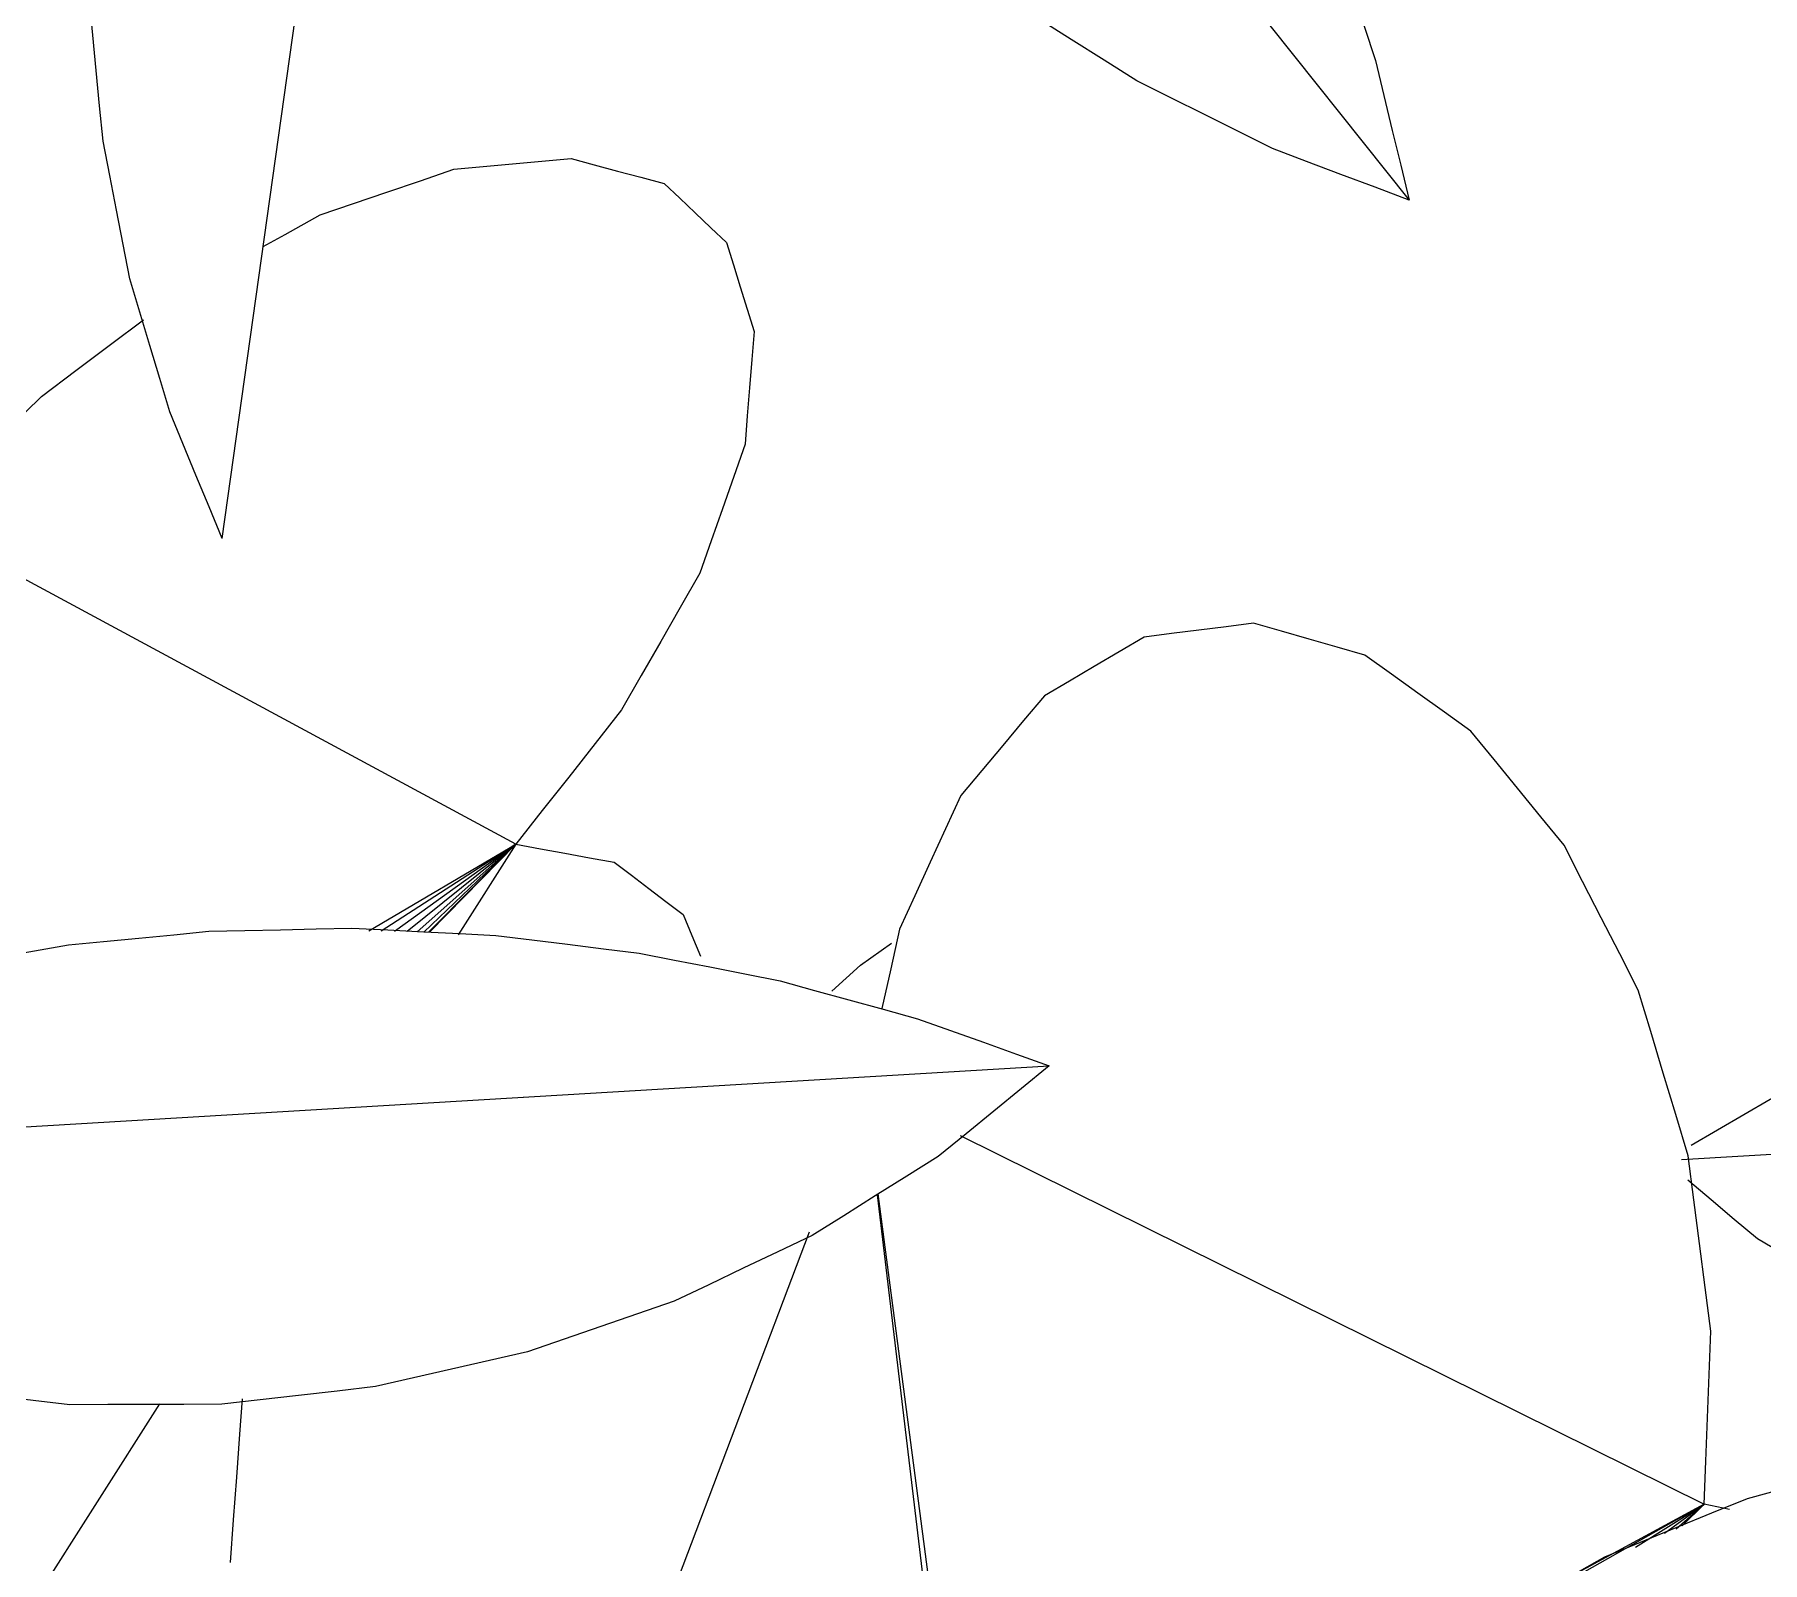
# Model space of a CAD drawing. Header units: metres. Extents: x 13.9 to 26.7, y -0.2 to 3.2.
# Drawn here: x 21.0989 to 21.1586, y 0.8343 to 0.8871 of the extents above; entities that cross this region are included whole.
import ezdxf

# ---------------------------------------------------------------- set-up
doc = ezdxf.new("R2010")
doc.units = ezdxf.units.M
doc.layers.add('Importações nas famílias', color=10, linetype='Continuous', lineweight=5)
doc.layers.add('Vegetação', color=7, linetype='Continuous', lineweight=5)

# ---------------------------------------------------------------- blocks, each defined once
blk = doc.blocks.new('Planta_pergolado_12200 - plantas pergolado_skp_Component_12-V120-Corte 1')
at = {"layer": 'Importações nas famílias'}
blk.add_line((16.76174, 0.54375), (16.75397, 0.599034), dxfattribs=at)
at = {"layer": 'Importações nas famílias', "flags": 128}
for points in [[(16.765854, 0.557466), (16.765971, 0.558685), (16.766088, 0.559904), (16.766205, 0.561123), (16.766322, 0.562341)], [(16.764927, 0.552708), (16.765159, 0.553898), (16.76539, 0.555087), (16.765622, 0.556277), (16.765854, 0.557466)], [(16.76355, 0.548119), (16.763895, 0.549266), (16.764239, 0.550413), (16.764583, 0.551561), (16.764927, 0.552708)], [(16.76174, 0.54375), (16.762193, 0.544842), (16.762645, 0.545934), (16.763098, 0.547027), (16.76355, 0.548119)]]:
    blk.add_lwpolyline(points, dxfattribs=at)
blk = doc.blocks.new('Planta_pergolado_12200 - plantas pergolado_skp_Component_16-V2727-Corte 1')
at = {"extrusion": (0, 0, -1), "zscale": -0.9999999999999998}
blk.add_blockref('Planta_pergolado_12200 - plantas pergolado_skp_Component_12-V120-Corte 1', (-37.867133, 0.325921), dxfattribs=at)
blk = doc.blocks.new('Planta_pergolado_12200 - plantas pergolado_skp_-V2728-Corte 1')
blk.add_blockref('Planta_pergolado_12200 - plantas pergolado_skp_Component_16-V2727-Corte 1', (0, 0))
blk = doc.blocks.new('Planta_pergolado_12200 - plantas pergolado_skp_-V2729-Corte 1')
blk.add_blockref('Planta_pergolado_12200 - plantas pergolado_skp_-V2728-Corte 1', (0, 0))
blk = doc.blocks.new('Planta_pergolado_12200 - plantas pergolado_skp_-V2968-Corte 1')
blk.add_blockref('Planta_pergolado_12200 - plantas pergolado_skp_-V2729-Corte 1', (0, 0))
blk = doc.blocks.new('Planta_pergolado_12200 - plantas pergolado_skp_Component_12-V93-Corte 1')
at = {"layer": 'Importações nas famílias'}
for p, q in [((16.60764, 0.498011), (16.606567, 0.498764)), ((16.608627, 0.497114), (16.60764, 0.498011))]:
    blk.add_line(p, q, dxfattribs=at)
blk = doc.blocks.new('Planta_pergolado_12200 - plantas pergolado_skp_Component_17-V3031-Corte 1')
at = {"layer": 'Importações nas famílias'}
for p, q in [((21.115532, 0.859105), (21.094785, 0.870298)), ((21.110458, 0.856112), (21.115532, 0.859105)), ((21.115532, 0.859105), (21.110881, 0.856106)), ((21.115532, 0.859105), (21.11135, 0.856099)), ((21.115532, 0.859105), (21.111784, 0.856093)), ((21.115532, 0.859105), (21.112133, 0.856088)), ((21.115532, 0.859105), (21.112361, 0.856067)), ((21.115532, 0.859105), (21.112517, 0.856071)), ((21.115532, 0.859105), (21.112558, 0.856068)), ((21.115532, 0.859105), (21.113544, 0.855982)), ((21.103233, 0.839787), (21.092471, 0.822883))]:
    blk.add_line(p, q, dxfattribs=at)
at = {"layer": 'Importações nas famílias', "flags": 128}
for points in [[(21.113391, 0.882417), (21.114403, 0.88251), (21.115416, 0.882602), (21.116428, 0.882695), (21.117441, 0.882788)], [(21.117441, 0.882788), (21.118244, 0.882572), (21.119047, 0.882357), (21.11985, 0.882142), (21.120653, 0.881926)], [(21.10878, 0.880839), (21.109933, 0.881233), (21.111085, 0.881628), (21.112238, 0.882022), (21.113391, 0.882417)], [(21.120653, 0.881926), (21.121193, 0.881417), (21.121732, 0.880908), (21.122271, 0.8804), (21.12281, 0.879891)], [(21.106809, 0.879752), (21.107566, 0.880169), (21.10878, 0.880839)], [(21.12281, 0.879891), (21.123049, 0.879123), (21.123287, 0.878355), (21.123526, 0.877588), (21.123764, 0.87682)], [(21.099149, 0.874565), (21.100342, 0.875464), (21.101536, 0.876363), (21.102675, 0.877222)], [(21.123764, 0.87682), (21.123686, 0.875846), (21.123607, 0.874872), (21.123529, 0.873898), (21.12345, 0.872924)], [(21.094785, 0.870298), (21.095876, 0.871365), (21.096967, 0.872432), (21.098058, 0.873499), (21.099149, 0.874565)], [(21.12345, 0.872924), (21.12306, 0.87181), (21.12267, 0.870695), (21.12228, 0.869581), (21.12189, 0.868467)], [(21.12189, 0.868467), (21.121215, 0.867289), (21.12054, 0.86611), (21.119864, 0.864932), (21.119189, 0.863754)], [(21.119189, 0.863754), (21.118275, 0.862591), (21.117361, 0.861429), (21.116447, 0.860267), (21.115532, 0.859105)], [(21.115532, 0.859105), (21.116382, 0.858951), (21.117232, 0.858796), (21.118082, 0.858642), (21.118932, 0.858488)], [(21.118932, 0.858488), (21.119528, 0.858035), (21.120123, 0.857583), (21.120719, 0.857131), (21.121314, 0.856678)], [(21.121314, 0.856678), (21.121615, 0.855959), (21.121916, 0.855239)]]:
    blk.add_lwpolyline(points, dxfattribs=at)
blk = doc.blocks.new('Planta_pergolado_12200 - plantas pergolado_skp_Component_16-V3032-Corte 1')
blk.add_blockref('Planta_pergolado_12200 - plantas pergolado_skp_Component_17-V3031-Corte 1', (0, 0))
at = {"extrusion": (0, 0, -1), "zscale": -0.9999999999999994}
blk.add_blockref('Planta_pergolado_12200 - plantas pergolado_skp_Component_12-V93-Corte 1', (-37.735074, 0.356925), dxfattribs=at)
blk = doc.blocks.new('Planta_pergolado_12200 - plantas pergolado_skp_-V3033-Corte 1')
blk.add_blockref('Planta_pergolado_12200 - plantas pergolado_skp_Component_16-V3032-Corte 1', (0, 0))
blk = doc.blocks.new('Planta_pergolado_12200 - plantas pergolado_skp_-V3034-Corte 1')
blk.add_blockref('Planta_pergolado_12200 - plantas pergolado_skp_-V3033-Corte 1', (0, 0))
blk = doc.blocks.new('Planta_pergolado_12200 - plantas pergolado_skp_Component_12-V581-Corte 1')
at = {"layer": 'Importações nas famílias'}
for p, q in [((16.754039, 0.597145), (16.720743, 0.555427)), ((16.746514, 0.593879), (16.745606, 0.593295)), ((16.738569, 0.587977), (16.737757, 0.587196)), ((16.730782, 0.579016), (16.730162, 0.578168))]:
    blk.add_line(p, q, dxfattribs=at)
at = {"layer": 'Importações nas famílias', "flags": 128}
for points in [[(16.754039, 0.597145), (16.753091, 0.596797), (16.752142, 0.596449), (16.751194, 0.596101), (16.750246, 0.595753)], [(16.754502, 0.593588), (16.754386, 0.594477), (16.75427, 0.595366), (16.754154, 0.596255), (16.754039, 0.597145)], [(16.750246, 0.595753), (16.749313, 0.595285), (16.74838, 0.594816), (16.747447, 0.594348), (16.746514, 0.593879)], [(16.75424, 0.589735), (16.754306, 0.590698), (16.754371, 0.591662), (16.754436, 0.592625), (16.754502, 0.593588)], [(16.753262, 0.585677), (16.753506, 0.586692), (16.753751, 0.587706), (16.753996, 0.588721), (16.75424, 0.589735)], [(16.751588, 0.581509), (16.752006, 0.582551), (16.752425, 0.583593), (16.752843, 0.584635), (16.753262, 0.585677)], [(16.749259, 0.577328), (16.749841, 0.578373), (16.750424, 0.579418), (16.751006, 0.580464), (16.751588, 0.581509)], [(16.730162, 0.578168), (16.729523, 0.577126), (16.728885, 0.576085), (16.728247, 0.575043), (16.727608, 0.574002)], [(16.746329, 0.573233), (16.747062, 0.574257), (16.747794, 0.575281), (16.748527, 0.576304), (16.749259, 0.577328)], [(16.727608, 0.574002), (16.727048, 0.5729), (16.726487, 0.571799), (16.725927, 0.570697), (16.725367, 0.569595)], [(16.742867, 0.56932), (16.743733, 0.570298), (16.744598, 0.571276), (16.745464, 0.572255), (16.746329, 0.573233)], [(16.725367, 0.569595), (16.72489, 0.568445), (16.724414, 0.567296), (16.723938, 0.566146), (16.723462, 0.564996)], [(16.738955, 0.56568), (16.739933, 0.56659), (16.740911, 0.5675), (16.741889, 0.56841), (16.742867, 0.56932)], [(16.734683, 0.562399), (16.735751, 0.563219), (16.736819, 0.564039), (16.737887, 0.56486), (16.738955, 0.56568)], [(16.723462, 0.564996), (16.723075, 0.563811), (16.722688, 0.562626), (16.722302, 0.561441), (16.721915, 0.560256)], [(16.730152, 0.559554), (16.731285, 0.560265), (16.732418, 0.560976), (16.73355, 0.561688), (16.734683, 0.562399)], [(16.721915, 0.560256), (16.721622, 0.559049), (16.721329, 0.557841), (16.721036, 0.556634), (16.720743, 0.555427)], [(16.725469, 0.557212), (16.72664, 0.557797), (16.727811, 0.558383), (16.728982, 0.558968), (16.730152, 0.559554)], [(16.720743, 0.555427), (16.721925, 0.555873), (16.723106, 0.556319), (16.724288, 0.556765), (16.725469, 0.557212)]]:
    blk.add_lwpolyline(points, dxfattribs=at)
blk = doc.blocks.new('Planta_pergolado_12200 - plantas pergolado_skp_Component_12-V99-Corte 1')
at = {"layer": 'Importações nas famílias'}
blk.add_line((16.590183, 0.297102), (16.643327, 0.305728), dxfattribs=at)
at = {"layer": 'Importações nas famílias', "flags": 128}
for points in [[(16.612776, 0.312158), (16.61153, 0.311871), (16.610284, 0.311584), (16.609039, 0.311297), (16.607793, 0.31101)], [(16.617995, 0.312666), (16.61669, 0.312539), (16.615385, 0.312412), (16.614081, 0.312285), (16.612776, 0.312158)], [(16.623329, 0.312523), (16.621995, 0.312559), (16.620662, 0.312595), (16.619329, 0.31263), (16.617995, 0.312666)], [(16.628652, 0.311732), (16.627321, 0.31193), (16.625991, 0.312127), (16.62466, 0.312325), (16.623329, 0.312523)], [(16.63384, 0.310311), (16.632543, 0.310666), (16.631246, 0.311021), (16.629949, 0.311377), (16.628652, 0.311732)], [(16.607793, 0.31101), (16.606636, 0.31057), (16.605479, 0.31013), (16.604322, 0.30969), (16.603164, 0.30925)], [(16.63877, 0.308294), (16.637537, 0.308798), (16.636305, 0.309302), (16.635072, 0.309807), (16.63384, 0.310311)], [(16.603164, 0.30925), (16.602123, 0.308667), (16.601081, 0.308084), (16.60004, 0.307501), (16.598998, 0.306919)], [(16.643327, 0.305728), (16.642188, 0.30637), (16.641048, 0.307011), (16.639909, 0.307653), (16.63877, 0.308294)], [(16.598998, 0.306919), (16.598096, 0.306207), (16.597195, 0.305495), (16.596293, 0.304782), (16.595392, 0.30407)], [(16.639026, 0.303411), (16.640101, 0.30399), (16.641176, 0.304569), (16.642252, 0.305149), (16.643327, 0.305728)], [(16.595392, 0.30407), (16.594651, 0.303246), (16.593911, 0.302422), (16.593171, 0.301597), (16.59243, 0.300773)], [(16.63453, 0.301331), (16.635654, 0.301851), (16.636778, 0.302371), (16.637902, 0.302891), (16.639026, 0.303411)], [(16.59243, 0.300773), (16.591868, 0.299855), (16.591307, 0.298938), (16.590745, 0.29802), (16.590183, 0.297102)], [(16.629889, 0.299511), (16.631049, 0.299966), (16.632209, 0.300421), (16.633369, 0.300876), (16.63453, 0.301331)], [(16.625155, 0.297973), (16.626338, 0.298358), (16.627522, 0.298742), (16.628705, 0.299127), (16.629889, 0.299511)], [(16.62038, 0.296732), (16.621574, 0.297043), (16.622767, 0.297353), (16.623961, 0.297663), (16.625155, 0.297973)], [(16.590183, 0.297102), (16.591089, 0.296845), (16.591994, 0.296587), (16.5929, 0.296329), (16.593805, 0.296071)], [(16.615617, 0.295804), (16.616808, 0.296036), (16.617999, 0.296268), (16.619189, 0.2965), (16.62038, 0.296732)], [(16.593805, 0.296071), (16.594788, 0.295893), (16.59577, 0.295715), (16.596753, 0.295537), (16.597735, 0.295359)], [(16.61092, 0.295197), (16.612095, 0.295349), (16.613269, 0.2955), (16.614443, 0.295652), (16.615617, 0.295804)], [(16.597735, 0.295359), (16.598784, 0.295262), (16.599832, 0.295166), (16.600881, 0.29507), (16.601929, 0.294973)], [(16.601929, 0.294973), (16.603032, 0.29496), (16.604135, 0.294946), (16.605238, 0.294933), (16.606341, 0.294919)], [(16.606341, 0.294919), (16.607485, 0.294989), (16.60863, 0.295058), (16.609775, 0.295128), (16.61092, 0.295197)]]:
    blk.add_lwpolyline(points, dxfattribs=at)
blk = doc.blocks.new('Planta_pergolado_12200 - plantas pergolado_skp_Component_12-V102-Corte 1')
at = {"layer": 'Importações nas famílias'}
blk.add_line((16.712955, 0.321979), (16.657951, 0.325246), dxfattribs=at)
at = {"layer": 'Importações nas famílias', "flags": 128}
for points in [[(16.682035, 0.330005), (16.680792, 0.329943), (16.679549, 0.32988), (16.678306, 0.329817), (16.677063, 0.329754)], [(16.686973, 0.329895), (16.685739, 0.329923), (16.684504, 0.32995), (16.683269, 0.329978), (16.682035, 0.330005)], [(16.677063, 0.329754), (16.675826, 0.329602), (16.674589, 0.329449), (16.673352, 0.329296), (16.672115, 0.329144)], [(16.691825, 0.329424), (16.690612, 0.329542), (16.689399, 0.329659), (16.688186, 0.329777), (16.686973, 0.329895)], [(16.696536, 0.328598), (16.695358, 0.328804), (16.69418, 0.329011), (16.693003, 0.329217), (16.691825, 0.329424)], [(16.672115, 0.329144), (16.670897, 0.328903), (16.669679, 0.328663), (16.668462, 0.328422), (16.667244, 0.328181)], [(16.701053, 0.327425), (16.699924, 0.327718), (16.698794, 0.328011), (16.697665, 0.328304), (16.696536, 0.328598)], [(16.667244, 0.328181), (16.666059, 0.327855), (16.664875, 0.327529), (16.66369, 0.327203), (16.662505, 0.326877)], [(16.705326, 0.325919), (16.704258, 0.326296), (16.70319, 0.326672), (16.702121, 0.327049), (16.701053, 0.327425)], [(16.662505, 0.326877), (16.661367, 0.32647), (16.660228, 0.326062), (16.65909, 0.325654), (16.657951, 0.325246)], [(16.709309, 0.324097), (16.708313, 0.324553), (16.707317, 0.325008), (16.706322, 0.325464), (16.705326, 0.325919)], [(16.657951, 0.325246), (16.65891, 0.324465), (16.659869, 0.323683), (16.660827, 0.322901), (16.661786, 0.32212)], [(16.712955, 0.321979), (16.712044, 0.322509), (16.711132, 0.323038), (16.71022, 0.323568), (16.709309, 0.324097)], [(16.661786, 0.32212), (16.662874, 0.321437), (16.663961, 0.320755), (16.665049, 0.320073), (16.666137, 0.31939)], [(16.709747, 0.319271), (16.710549, 0.319948), (16.711351, 0.320625), (16.712153, 0.321302), (16.712955, 0.321979)], [(16.666137, 0.31939), (16.667328, 0.318823), (16.668519, 0.318257), (16.669711, 0.31769), (16.670902, 0.317123)], [(16.70593, 0.317027), (16.706884, 0.317588), (16.707839, 0.318149), (16.708793, 0.31871), (16.709747, 0.319271)], [(16.670902, 0.317123), (16.672169, 0.316685), (16.673436, 0.316246), (16.674703, 0.315808), (16.675969, 0.31537)], [(16.701594, 0.3153), (16.702678, 0.315732), (16.703762, 0.316163), (16.704846, 0.316595), (16.70593, 0.317027)], [(16.675969, 0.31537), (16.677282, 0.315071), (16.678595, 0.314772), (16.679908, 0.314473), (16.681221, 0.314173)], [(16.69684, 0.31413), (16.698028, 0.314423), (16.699217, 0.314715), (16.700405, 0.315008), (16.701594, 0.3153)], [(16.681221, 0.314173), (16.682549, 0.31402), (16.683876, 0.313867), (16.685204, 0.313714), (16.686532, 0.313561)], [(16.69178, 0.313546), (16.693045, 0.313692), (16.69431, 0.313838), (16.695575, 0.313984), (16.69684, 0.31413)], [(16.686532, 0.313561), (16.687844, 0.313557), (16.689156, 0.313553), (16.690468, 0.31355), (16.69178, 0.313546)]]:
    blk.add_lwpolyline(points, dxfattribs=at)
blk = doc.blocks.new('Planta_pergolado_12200 - plantas pergolado_skp_Component_17-V3095-Corte 1')
at = {"layer": 'Importações nas famílias'}
for p, q in [((21.130876, 0.849054), (21.156571, 0.836313)), ((21.12801, 0.847004), (21.130958, 0.822392)), ((21.131262, 0.822603), (21.12805, 0.847032)), ((21.113298, 0.813045), (21.125682, 0.845718)), ((21.156571, 0.836313), (21.150861, 0.83322)), ((21.156571, 0.836313), (21.15244, 0.833979)), ((21.154205, 0.834831), (21.156571, 0.836313)), ((21.155199, 0.835311), (21.156571, 0.836313)), ((21.155605, 0.835465), (21.156571, 0.836313)), ((21.155811, 0.835564), (21.156571, 0.836313)), ((21.157447, 0.836133), (21.156571, 0.836313))]:
    blk.add_line(p, q, dxfattribs=at)
at = {"layer": 'Importações nas famílias', "flags": 128}
for points in [[(21.141012, 0.86674), (21.140068, 0.866621), (21.139124, 0.866502), (21.13818, 0.866383), (21.137236, 0.866264)], [(21.14486, 0.865633), (21.143898, 0.86591), (21.142936, 0.866187), (21.141974, 0.866463), (21.141012, 0.86674)], [(21.137236, 0.866264), (21.136374, 0.865757), (21.135512, 0.86525), (21.134651, 0.864743), (21.133789, 0.864236)], [(21.148519, 0.863018), (21.147604, 0.863672), (21.146689, 0.864326), (21.145775, 0.864979), (21.14486, 0.865633)], [(21.133789, 0.864236), (21.133068, 0.863376), (21.132348, 0.862516), (21.131627, 0.861656), (21.130906, 0.860795)], [(21.151737, 0.859073), (21.150932, 0.860059), (21.150128, 0.861046), (21.149323, 0.862032), (21.148519, 0.863018)], [(21.130906, 0.860795), (21.130376, 0.859641), (21.129846, 0.858486), (21.129315, 0.857331), (21.128785, 0.856176)], [(21.154297, 0.854067), (21.153657, 0.855319), (21.153017, 0.85657), (21.152377, 0.857822), (21.151737, 0.859073)], [(21.128785, 0.856176), (21.128481, 0.854806), (21.128177, 0.853435)], [(21.156024, 0.848341), (21.155592, 0.849773), (21.15516, 0.851204), (21.154729, 0.852636), (21.154297, 0.854067)], [(21.156799, 0.842286), (21.156605, 0.8438), (21.156411, 0.845314), (21.156217, 0.846827), (21.156024, 0.848341)], [(21.156571, 0.836313), (21.156628, 0.837806), (21.156685, 0.839299), (21.156742, 0.840793), (21.156799, 0.842286)], [(21.106079, 0.839956), (21.10599, 0.838731), (21.105883, 0.837255), (21.105776, 0.835778), (21.105668, 0.834301)]]:
    blk.add_lwpolyline(points, dxfattribs=at)
blk = doc.blocks.new('Planta_pergolado_12200 - plantas pergolado_skp_Component_16-V3096-Corte 1')
at = {"extrusion": (0, 0, -1)}
for name, p, zscale in [('Planta_pergolado_12200 - plantas pergolado_skp_Component_12-V581-Corte 1', (-37.867133, 0.325921), -1), ('Planta_pergolado_12200 - plantas pergolado_skp_Component_12-V102-Corte 1', (-37.79191, 0.526205), -0.9999999999999998), ('Planta_pergolado_12200 - plantas pergolado_skp_Component_12-V99-Corte 1', (-37.79191, 0.526205), -1)]:
    blk.add_blockref(name, p, dxfattribs=dict(at, zscale=zscale))
blk.add_blockref('Planta_pergolado_12200 - plantas pergolado_skp_Component_17-V3095-Corte 1', (0, 0))
blk = doc.blocks.new('Planta_pergolado_12200 - plantas pergolado_skp_Component_12-V117-Corte 1')
at = {"layer": 'Importações nas famílias'}
blk.add_line((16.636115, 0.322014), (16.581698, 0.325246), dxfattribs=at)
at = {"layer": 'Importações nas famílias', "flags": 128}
for points in [[(16.605781, 0.330005), (16.604538, 0.329943), (16.603296, 0.32988), (16.602053, 0.329817), (16.60081, 0.329754)], [(16.61072, 0.329895), (16.609485, 0.329923), (16.608251, 0.32995), (16.607016, 0.329978), (16.605781, 0.330005)], [(16.60081, 0.329754), (16.599573, 0.329602), (16.598336, 0.329449), (16.597099, 0.329296), (16.595861, 0.329144)], [(16.615572, 0.329424), (16.614359, 0.329542), (16.613146, 0.329659), (16.611933, 0.329777), (16.61072, 0.329895)], [(16.620283, 0.328598), (16.619105, 0.328804), (16.617927, 0.329011), (16.61675, 0.329217), (16.615572, 0.329424)], [(16.595861, 0.329144), (16.594644, 0.328903), (16.593426, 0.328663), (16.592209, 0.328422), (16.590991, 0.328181)], [(16.6248, 0.327425), (16.62367, 0.327718), (16.622541, 0.328011), (16.621412, 0.328304), (16.620283, 0.328598)], [(16.590991, 0.328181), (16.589806, 0.327855), (16.588622, 0.327529), (16.587437, 0.327203), (16.586252, 0.326877)], [(16.629073, 0.325919), (16.628005, 0.326296), (16.626936, 0.326672), (16.625868, 0.327049), (16.6248, 0.327425)], [(16.586252, 0.326877), (16.585114, 0.32647), (16.583975, 0.326062), (16.582837, 0.325654), (16.581698, 0.325246)], [(16.633055, 0.324097), (16.63206, 0.324553), (16.631064, 0.325008), (16.630069, 0.325464), (16.629073, 0.325919)], [(16.581698, 0.325246), (16.582657, 0.324465), (16.583615, 0.323683), (16.584574, 0.322901), (16.585533, 0.32212)], [(16.63579, 0.322509), (16.634879, 0.323038), (16.633967, 0.323568), (16.633055, 0.324097)], [(16.585533, 0.32212), (16.58662, 0.321437), (16.587708, 0.320755), (16.588796, 0.320073), (16.589883, 0.31939)], [(16.633494, 0.319271), (16.634296, 0.319948), (16.635098, 0.320625), (16.6359, 0.321302)], [(16.589883, 0.31939), (16.591075, 0.318823), (16.592266, 0.318257), (16.593457, 0.31769), (16.594649, 0.317123)], [(16.629677, 0.317027), (16.630631, 0.317588), (16.631586, 0.318149), (16.63254, 0.31871), (16.633494, 0.319271)], [(16.594649, 0.317123), (16.595915, 0.316685), (16.597182, 0.316246), (16.598449, 0.315808), (16.599716, 0.31537)], [(16.625341, 0.3153), (16.626425, 0.315732), (16.627509, 0.316163), (16.628593, 0.316595), (16.629677, 0.317027)], [(16.599716, 0.31537), (16.601029, 0.315071), (16.602342, 0.314772), (16.603655, 0.314473), (16.604967, 0.314173)], [(16.620587, 0.31413), (16.621775, 0.314423), (16.622964, 0.314715), (16.624152, 0.315008), (16.625341, 0.3153)], [(16.604967, 0.314173), (16.606295, 0.31402), (16.607623, 0.313867), (16.608951, 0.313714), (16.610279, 0.313561)], [(16.615526, 0.313546), (16.616791, 0.313692), (16.618057, 0.313838), (16.619322, 0.313984), (16.620587, 0.31413)], [(16.610279, 0.313561), (16.611591, 0.313557), (16.612903, 0.313553), (16.614215, 0.31355), (16.615526, 0.313546)]]:
    blk.add_lwpolyline(points, dxfattribs=at)
blk = doc.blocks.new('Planta_pergolado_12200 - plantas pergolado_skp_Component_16-V3110-Corte 1')
at = {"extrusion": (0, 0, -1), "zscale": -0.9999999999999998}
blk.add_blockref('Planta_pergolado_12200 - plantas pergolado_skp_Component_12-V117-Corte 1', (-37.79191, 0.526205), dxfattribs=at)
blk = doc.blocks.new('Planta_pergolado_12200 - plantas pergolado_skp_-V3113-Corte 1')
for name in ['Planta_pergolado_12200 - plantas pergolado_skp_Component_16-V3096-Corte 1', 'Planta_pergolado_12200 - plantas pergolado_skp_Component_16-V3110-Corte 1']:
    blk.add_blockref(name, (0, 0))
blk = doc.blocks.new('Planta_pergolado_12200 - plantas pergolado_skp_-V3114-Corte 1')
blk.add_blockref('Planta_pergolado_12200 - plantas pergolado_skp_-V3113-Corte 1', (0, 0))
blk = doc.blocks.new('Planta_pergolado_12200 - plantas pergolado_skp_-V3304-Corte 1')
for name in ['Planta_pergolado_12200 - plantas pergolado_skp_-V3114-Corte 1', 'Planta_pergolado_12200 - plantas pergolado_skp_-V3034-Corte 1']:
    blk.add_blockref(name, (0, 0))
blk = doc.blocks.new('Planta_pergolado_12200 - Planta_pergolado_12200-3075656-Corte 1')
for name in ['Planta_pergolado_12200 - plantas pergolado_skp_-V3304-Corte 1', 'Planta_pergolado_12200 - plantas pergolado_skp_-V2968-Corte 1']:
    blk.add_blockref(name, (0, 0))

msp = doc.modelspace()

# ---------------------------------------------------------------- block references
at = {"layer": 'Vegetação', "color": 10}
msp.add_blockref('Planta_pergolado_12200 - Planta_pergolado_12200-3075656-Corte 1', (0, 0), dxfattribs=at)

doc.saveas('drawing.dxf')
